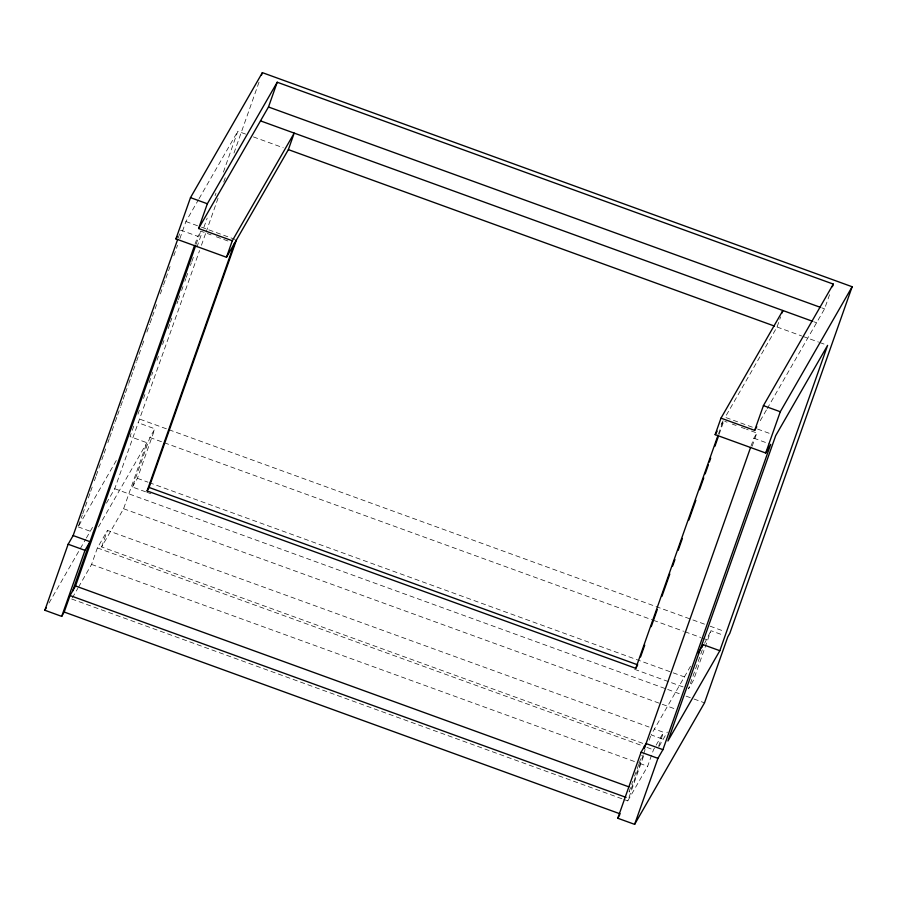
<?xml version="1.0" encoding="UTF-8"?>
<svg xmlns="http://www.w3.org/2000/svg" width="897" height="897" viewBox="0 0 897 897"><rect width="100%" height="100%" fill="white"/><g stroke="black" fill="none" stroke-linecap="round" stroke-linejoin="round"><path stroke-width="0.67" stroke-dasharray="4.49 3.36" d="M178.133 238.12L180.914 230.226L197.766 236.337L200.76 231.134L211.131 234.891M78.6 525.552L82.311 515.024M82.782 513.712L87.895 499.237M88.355 497.925L90.216 492.655M90.675 491.343L92.537 486.073M94.398 480.814L95.788 476.868M96.248 475.545L101.361 461.069M101.832 459.757L103.682 454.487M104.153 453.176L106.003 447.906M107.864 442.647L109.255 438.7M109.726 437.377L111.587 432.119M112.047 430.795L114.838 422.902M115.298 421.59L117.159 416.32M117.619 415.008L120.411 407.115M120.871 405.792L122.732 400.533M123.192 399.21L125.053 393.951M125.524 392.628L128.305 384.735M128.776 383.423L130.626 378.153M131.097 376.841L132.947 371.571M133.418 370.259L136.198 362.366M136.669 361.043L138.53 355.784M138.99 354.461L141.782 346.567M142.242 345.255L144.103 339.985M146.884 332.092L149.676 324.198M150.135 322.875L151.997 317.616M152.468 316.293L157.569 301.818M160.361 293.924L163.142 286.031M163.613 284.708L165.474 279.449M165.934 278.137L171.047 263.651M173.827 255.757L177.55 245.229M179.871 238.647L185.914 221.537L198.372 199.874M194.985 244.231L197.766 236.337M196.107 244.32L200.76 231.134M133.765 426.064L130.043 436.592L146.895 442.714L123.595 508.734L101.63 546.923L643.25 743.546M137.947 414.223L139.338 410.277M143.52 398.425L144.91 394.478M149.093 382.638L152.815 372.109M156.986 360.269L158.388 356.311M162.57 344.47L163.96 340.524M168.143 328.672L169.993 323.413M170.464 322.101L171.854 318.143M176.967 303.668L177.898 301.044M178.357 299.721L179.759 295.775M181.609 290.516L183.01 286.558M184.86 281.299L185.791 278.664M186.262 277.352L187.652 273.406M190.433 265.501L191.364 262.877M191.835 261.554L193.685 256.295M196.936 247.079L202.049 232.603M203.911 227.333L207.162 218.128M215.056 195.748L215.986 193.124M223.42 172.067L237.817 131.265L245.599 134.09M106.429 503.161L114.726 488.73L199.571 250.555M201.433 245.285L205.615 233.422M206.086 232.099L218.173 197.833M223.757 182.024L226.089 175.431M233.994 153.028L259.581 80.551M78.544 587.087L91.572 564.426L97.392 547.921L107.461 530.419L649.08 727.041M101.63 546.923L107.461 530.419M145.561 491.791L132.42 487.015L149.889 437.501L154.889 428.822L138.037 422.711M132.42 487.015L137.409 478.336L154.889 428.822M718.497 433.935L723.139 420.771L727.03 422.173M719.091 434.417L724.204 419.931M752.359 427.174L725.135 417.296L777.049 327.013L780.637 316.865M629.055 791.748L632.733 781.332M634.571 776.118L638.72 764.39M639.18 763.089L641.938 755.274M751.058 446.101L753.85 438.207L756.844 433.004L746.472 429.237M643.227 754.87L631.589 787.846L629.201 792.017M643.698 753.547L645.1 749.589M752.191 446.19L756.844 433.004M623.819 799.451L627.765 800.875L643.609 755.992M649.204 740.148L650.605 736.179M627.765 800.875L647.645 766.307L653.476 749.802L655.483 746.293M658.611 746.259L663.533 732.288L654.339 728.958M702.295 649.798L688.492 688.896L693.482 680.206L710.962 630.692L722.634 634.93M704.594 643.284L710.962 630.692M767.204 408.617L824.567 308.86L830.084 293.218M199.056 198.674L237.817 131.265M78.824 525.676L116.902 459.466M48.999 603.031L85.675 539.265M86.359 538.054L93.972 524.823M98.446 526.976L146.895 442.714M72.365 597.817L77.86 588.275M721.143 424.236L723.139 420.771M760.241 420.715L766.509 409.828M690.522 666.247L651.065 734.867L664.027 739.565M656.156 745.127L663.533 732.288M659.082 746.416L667.323 732.087M821.932 307.906L824.567 308.86M813.983 321.81L816.573 322.752M253.38 136.905L283.194 147.736M777.049 327.013L801.683 335.96M802.972 336.431L818.524 342.071M819.824 342.542L825.016 344.426M185.914 221.537L200.166 226.717M201.466 227.188L235.171 239.421M757.539 429.058L770.512 433.767M216.323 236.774L229.284 241.484M732.221 424.057L736.101 425.47M741.292 427.353L745.183 428.766M753.85 438.207L769.402 443.858M140.033 419.235L167.672 429.271M168.995 429.753L704.795 624.267M710.065 626.173L724.541 631.432M149.889 437.501L163.041 442.277M164.353 442.759L652.074 619.816M653.386 620.287L683.626 631.264M684.938 631.746L700.714 637.464M702.026 637.946L705.973 639.382M137.409 478.336L147.927 482.16M149.238 482.631L685.6 677.347M146.873 492.274L150.819 493.698M634.594 669.319L683.234 686.979M114.726 488.73L666.336 688.974M667.648 689.445L680.812 694.233M686.082 696.139L692.663 698.528M693.975 699.01L704.515 702.833M123.595 508.734L674.421 708.697M78.14 526.875L93.692 532.515M97.392 547.921L645.582 746.932M646.905 747.414L653.476 749.802M91.572 564.426L638.44 762.966M639.763 763.437L647.645 766.307M71.682 599.005L622.507 798.969"/><path stroke-width="1.35" d="M195.647 245.643L75.516 585.976L70.022 595.53L64.192 612.034L61.702 616.374L44.85 610.252L68.15 544.232L73.139 535.554L177.662 239.432M226.481 257.248L232.301 240.744L294.205 133.115L288.374 149.62L226.481 257.248L175.924 238.905L190.489 197.643L262.373 72.646L852.15 286.748L729.81 633.338L727.815 636.814L704.515 702.833L634.628 824.354L617.775 818.243L641.086 752.224L646.075 743.546L662.928 749.657L770.702 444.329L765.713 453.007L715.156 434.653L720.986 418.148L782.879 310.508L781.982 313.053M61.702 616.374L85.002 550.354L89.992 541.676L73.139 535.554M232.301 240.744L198.607 228.511L207.342 203.754L277.218 82.232L833.302 284.102L832.382 286.704M72.522 591.19L194.514 245.554M261.442 75.281L262.373 72.646M198.607 228.511L268.483 106.99L277.218 82.232M637.083 666.023L635.76 668.332L147.086 490.928L234.465 243.367M147.086 490.928L149.081 487.463L236.46 239.891M635.76 668.332L718.026 435.247M640.548 656.963L644.73 645.111M651.233 626.678L657.277 609.556M661.919 596.382L669.824 574.002M672.615 566.097L674.936 559.515M678.188 550.298L682.37 538.447M688.885 520.013L695.859 500.257M699.57 489.717L703.753 477.866M705.154 473.919L708.406 464.702M709.336 462.067L710.727 458.12M714.909 446.269L718.172 437.052M720.986 418.148L754.68 430.381L763.425 405.623L833.302 284.102M644.237 748.76L750.598 447.424M634.628 824.354L657.938 758.346L662.928 749.657M765.713 453.007L780.278 411.745L852.15 286.748M702.048 647.23L702.979 644.584L719.831 650.706L827.606 345.367L775.692 435.65L667.917 740.978L719.831 650.706M175.924 238.905L177.18 236.73M44.85 610.252L46.229 607.852M715.156 434.653L717.152 431.188M754.68 430.381L756.765 426.759M698.135 653.016L702.979 644.584M617.775 818.243L619.648 814.992M268.483 106.99L820.62 307.424M260.5 120.871L812.693 321.339M288.374 149.62L774.414 326.06M190.489 197.643L207.342 203.754M763.425 405.623L780.278 411.745M149.081 487.463L637.756 664.868M68.15 544.232L85.002 550.354M641.086 752.224L657.938 758.346M75.516 585.976L628.965 786.893M70.022 595.53L626.106 797.399M64.192 612.034L620.276 813.904"/></g></svg>
